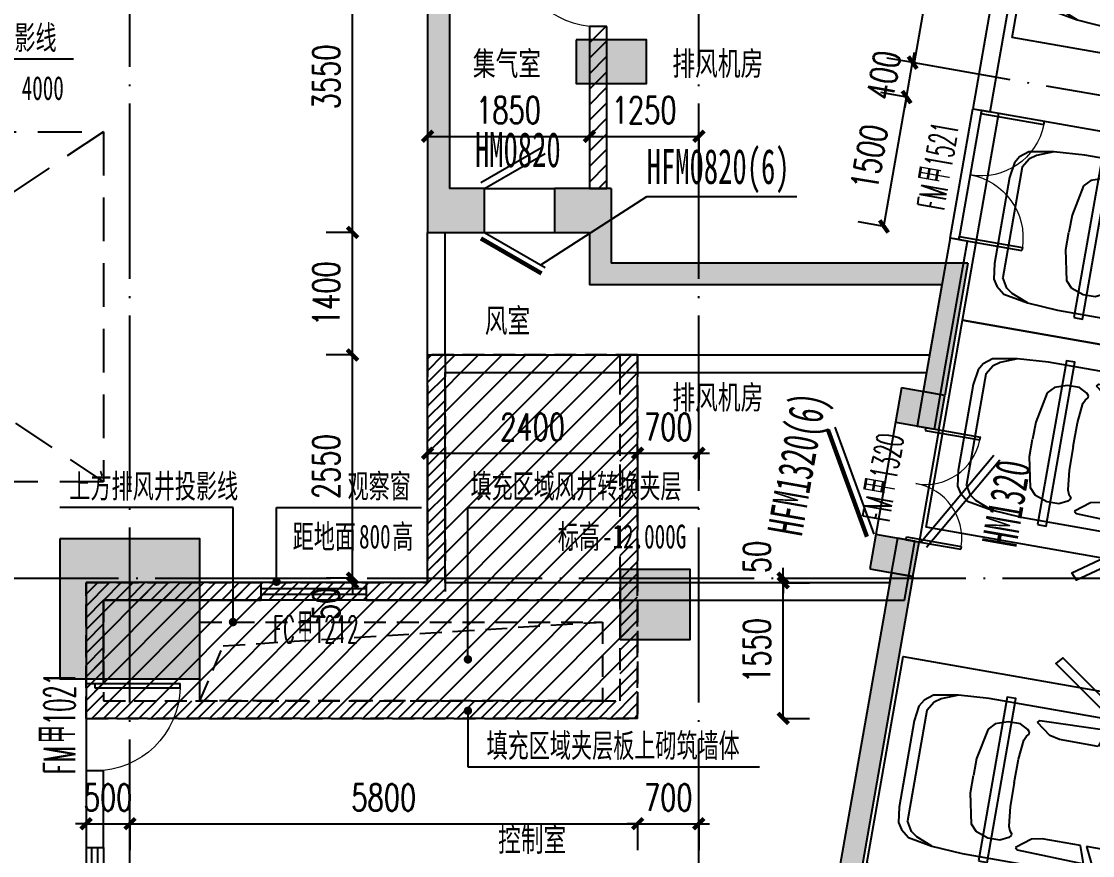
# Model space of a CAD drawing. Header units: millimetres. Extents: x 12325263 to 13848842, y -1463133 to 573208.
# Drawn here: x 12596558 to 12608795, y -1346053 to -1336528 of the extents above; entities that cross this region are included whole.
import ezdxf

# ---------------------------------------------------------------- set-up
doc = ezdxf.new("R2010")
doc.units = ezdxf.units.MM
doc.header["$LTSCALE"] = 1000
for name, pattern in [('ACAD_ISO02W100', [15, 12, -3]), ('DASH', [0.35, 0.25, -0.1]), ('DASHED2', [0.375, 0.25, -0.125]), ('DOTE', [2.42, 2, -0.2, 0.02, -0.2]), ('地下室负三层平面图$0$-3F平面$0$$AUDIT_BAD_LTYPE2', [0])]:
    doc.linetypes.add(name, pattern=pattern)
for name, color, linetype in [('0夹层', 21, 'Continuous'), ('A-ANNO-DIMS', 83, 'Continuous'), ('A-ANNO-TEXT', 7, 'Continuous'), ('A-AXIS', 16, 'DOTE'), ('A-COLS', 6, 'Continuous'), ('A-WALL', 5, 'Continuous'), ('A-WALL-PATT', 8, 'Continuous'), ('A_WALL(防火墙)', 151, 'Continuous'), ('AXIS', 3, 'Continuous'), ('DOOR_FIRE', 1, 'Continuous'), ('DOOR_FIRE_TEXT', 7, 'Continuous'), ('PUB_DIM', 83, 'Continuous'), ('PUB_HATCH', 8, 'Continuous'), ('PUB_TEXT', 7, 'Continuous'), ('人防墙', 6, 'Continuous'), ('人防门', 60, 'Continuous'), ('人防门编号', 73, 'Continuous'), ('商业酒店共享车位', 53, 'Continuous'), ('投影线', 6, 'ACAD_ISO02W100')]:
    doc.layers.add(name, color=color, linetype=linetype)
doc.styles.add('_TCH_DIM_T3', font='SIMPLEX.shx', dxfattribs={"width": 0.705882, "bigfont": 'GBCBIG.shx'})
doc.styles.add('_TCH_WINDOW', font='SIMPLEX', dxfattribs={"width": 0.7, "height": 3.5, "bigfont": 'GBCBIG'})
doc.styles.add('TITXV', font='', dxfattribs={"width": 0.7})
doc.styles.add('宋体', font='', dxfattribs={"width": 0.65})
doc.styles.add('标注宋体', font='', dxfattribs={"width": 0.6})
doc.styles.get('TITXV').set_extended_font_data('SimSun')
doc.styles.get('宋体').set_extended_font_data('SimSun')
doc.styles.get('标注宋体').set_extended_font_data('NSimSun')
doc.dimstyles.new('_TCH_ARCH&&120', dxfattribs={"dimtxt": 306, "dimasz": 120, "dimexe": 300, "dimexo": 360, "dimgap": 147, "dimtad": 1, "dimdec": 0, "dimzin": 0, "dimdsep": 46, "dimtxsty": '_TCH_DIM_T3', "dimblk": 'ARCHTICK', "dimcen": 0.09, "dimclrt": 7, "dimazin": 2, "dimtfac": 1, "dimtdec": 0, "dimtix": 1, "dimtmove": 2, "dimatfit": 3, "dimfxl": 1, "dimfxlon": 1, "dimtolj": 1, "dimtzin": 0, "dimarcsym": 0})

# ---------------------------------------------------------------- blocks, each defined once
blk = doc.blocks.new('asdgafgfadagagfdhdagdgfasdgagasdgdfgdsfh人防$DorLib2D$00000197')
at = {"color": 0}
for p, q in [((-0.5, 0.313), (0.366, 0.813)), ((-0.55, -0.399), (0.316, -0.899)), ((-0.5, -0.313), (0.366, -0.813))]:
    blk.add_line(p, q, dxfattribs=at)
at = {"color": 0, "const_width": 0.0625}
blk.add_lwpolyline([(-0.55, 0.399), (0.316, 0.899)], dxfattribs=at)
blk = doc.blocks.new('asdgafgfadagagfdhdagdgfasdgag$DorLib2D$00000203')
at = {"color": 0}
for p, q in [((-0.5333, 0.2661), (0.3327, 0.7661)), ((-0.5, 0.2083), (0.366, 0.7083)), ((-0.5333, -0.2661), (0.3327, -0.7661)), ((-0.5, -0.2083), (0.366, -0.7083))]:
    blk.add_line(p, q, dxfattribs=at)
blk = doc.blocks.new('asdgafgf20230228-rf3')
at = {"layer": 'PUB_HATCH'}
for points in [[(58470, 28750), (58220, 28500), (58220, 21400), (58470, 21900)], [(58220, 21400), (58870, 21400), (58870, 21900), (58470, 21900)], [(60320, 21900), (59670, 21900), (59670, 21400), (60070, 21400)], [(60320, 21900), (60070, 21400), (60070, 20800), (60320, 21050)], [(64096, 20800), (64394, 21050), (60320, 21050), (60070, 20800)], [(64394, 21050), (64096, 20800), (63883, 19582), (64129, 19539)], [(63636, 19625), (63567, 19231), (64060, 19145), (64129, 19539)], [(63766, 17471), (63835, 17864), (63342, 17951), (63273, 17557)], [(63519, 17514), (62435, 11338), (62724, 11541), (63766, 17471)]]:
    blk.add_hatch(color=256, dxfattribs=at).paths.add_polyline_path(points)
at = {"layer": '人防墙'}
for p, q in [((58470, 28750), (58470, 21900)), ((58220, 28500), (58220, 21400)), ((58870, 21900), (58470, 21900)), ((58870, 21400), (58870, 21900)), ((60320, 21900), (59670, 21900)), ((59670, 21900), (59670, 21400)), ((60320, 21900), (60320, 21050)), ((58220, 21400), (58870, 21400)), ((59670, 21400), (60070, 21400)), ((60070, 21400), (60070, 20800)), ((64394, 21050), (60320, 21050)), ((64394, 21050), (64129, 19539)), ((64096, 20800), (60070, 20800)), ((64096, 20800), (63883, 19582)), ((63636, 19625), (63567, 19231)), ((64129, 19539), (63636, 19625)), ((64129, 19539), (63883, 19582)), ((64060, 19145), (64129, 19539)), ((63567, 19231), (64060, 19145)), ((63342, 17951), (63273, 17557)), ((63835, 17864), (63342, 17951)), ((63766, 17471), (63835, 17864)), ((63519, 17514), (62435, 11338)), ((63273, 17557), (63766, 17471)), ((63766, 17471), (63519, 17514)), ((63766, 17471), (62724, 11541))]:
    blk.add_line(p, q, dxfattribs=at)
at = {"layer": '人防门'}
for p, q in [((58870, 21900), (59670, 21900)), ((58870, 21400), (59670, 21400)), ((63567, 19231, 0), (63342, 17951, 0)), ((64060, 19145, 0), (63835, 17864, 0))]:
    blk.add_line(p, q, dxfattribs=at)
at = {"layer": '人防门', "const_width": 50}
blk.add_lwpolyline([(62795, 19146), (63240, 17925)], dxfattribs=at)
at = {"layer": '人防门编号'}
for p, q in [((59515, 21028), (60726, 21810)), ((60726, 21810), (62440, 21810))]:
    blk.add_line(p, q, dxfattribs=at)
at = {"layer": '人防门', "zscale": 500}
for name, p, xscale, yscale, rotation in [('asdgafgfadagagfdhdagdgfasdgagasdgdfgdsfh人防$DorLib2D$00000197', (59270, 21650), 800, -800, 359.9999999529417), ('asdgafgfadagagfdhdagdgfasdgag$DorLib2D$00000203', (63701, 18548), -1300, 1300, 260.041179671915)]:
    blk.add_blockref(name, p, dxfattribs=dict(at, xscale=xscale, yscale=yscale, rotation=rotation))
at = {"layer": '人防门编号', "style": '标注宋体', "width": 0.6}
for s, rotation, p in [('HM0820', 359.9995, (58762, 22145, 0)), ('HFM0820(6)', 359.9995, (60724, 21953)), ('HFM1320(6)', 80.0412, (62495, 17918)), ('HM1320', 80.0412, (64945, 17790))]:
    blk.add_text(s, height=400, rotation=rotation, dxfattribs=at).set_placement(p)
blk = doc.blocks.new('_FZH')
blk.add_lwpolyline([(-0.5, -0.5), (0.5, -0.5), (0.5, 0.5), (-0.5, 0.5)], close=True)
at = {"layer": 'PUB_HATCH'}
blk.add_solid([(-0.5, -0.5), (0.5, -0.5), (-0.5, 0.5), (0.5, 0.5)], dxfattribs=at)
blk = doc.blocks.new('asdgadfg')
at = {"layer": 'A-COLS', "rotation": 270}
for p, xscale, yscale, zscale in [((-1000, 48900), 500, 800, 800), ((-6500, 42650), 1600, 1600, 1600), ((-500, 42700), 800, 800, 800)]:
    blk.add_blockref('_FZH', p, dxfattribs=dict(at, xscale=xscale, yscale=yscale, zscale=zscale))
blk = doc.blocks.new('asdfadfgsdg')
at = {"layer": 'A-AXIS'}
for p in [(10083, 93566), (23278.7, 50332.6)]:
    blk.add_line(p, (3113.6, 53873.3), dxfattribs=at)
blk = doc.blocks.new('asdfsfsdf')
at = {"color": 253, "linetype": '地下室负三层平面图$0$-3F平面$0$$AUDIT_BAD_LTYPE2', "transparency": 33554559, "extrusion": (0.000447791, 3.52996e-16, 1)}
for p, q in [((-169, -110, 0), (-500, -141, 0)), ((169, -110, 0), (-169, -110, 0)), ((169, -110, 0), (500, -141, 0)), ((-725, -212, 0), (-825, -329, 0)), ((-500, -141, 0), (-725, -212, 0)), ((500, -141, 0), (725, -212, 0)), ((725, -212, 0), (825, -329, 0)), ((-825, -329, 0), (-875, -447, 0)), ((-350, -259, 0), (-575, -1318, 0)), ((350, -259, 0), (575, -1318, 0)), ((825, -329, 0), (875, -447, 0)), ((0, -1341), (-275, -1365, 0)), ((0, -1341), (275, -1365, 0)), ((-675, -1459, 0), (-750, -1553, 0)), ((-575, -1412, 0), (-675, -1459, 0)), ((-275, -1365, 0), (-575, -1412, 0)), ((275, -1365, 0), (575, -1412, 0)), ((575, -1412, 0), (675, -1459, 0)), ((675, -1459, 0), (750, -1553, 0)), ((-750, -1553, 0), (-525, -1953, 0)), ((750, -1553, 0), (525, -1953, 0)), ((-775, -2518, 0), (-775, -1671, 0)), ((-775, -1671, 0), (-575, -2024, 0)), ((775, -1671, 0), (575, -2024, 0)), ((775, -2518, 0), (775, -1671, 0)), ((-525, -1953, 0), (-425, -1906, 0)), ((-425, -1906, 0), (-275, -1882, 0)), ((-275, -1882, 0), (0, -1859)), ((275, -1882, 0), (0, -1859)), ((425, -1906, 0), (275, -1882, 0)), ((525, -1953, 0), (425, -1906, 0)), ((-575, -2024, 0), (-575, -2612, 0)), ((575, -2024, 0), (575, -2612, 0)), ((-575, -2612, 0), (-775, -2518, 0)), ((575, -2612, 0), (775, -2518, 0)), ((-775, -2612, 0), (-575, -2682, 0)), ((-750, -3388, 0), (-775, -2612, 0)), ((-575, -2682, 0), (-575, -3129, 0)), ((775, -2612, 0), (575, -2682, 0)), ((575, -2682, 0), (575, -3129, 0)), ((750, -3388, 0), (775, -2612, 0)), ((-575, -3129, 0), (-600, -3247, 0)), ((575, -3129, 0), (600, -3247, 0)), ((-600, -3247, 0), (-725, -3412, 0)), ((600, -3247, 0), (725, -3412, 0)), ((-725, -3412, 0), (-750, -3388, 0)), ((725, -3412, 0), (750, -3388, 0)), ((-625, -3506, 0), (-675, -3600, 0)), ((-600, -3482, 0), (-625, -3506, 0)), ((-575, -3482, 0), (-600, -3482, 0)), ((-550, -3506, 0), (-575, -3482, 0)), ((-500, -3529, 0), (-550, -3506, 0)), ((-275, -3553, 0), (-500, -3529, 0)), ((275, -3553, 0), (500, -3529, 0)), ((500, -3529, 0), (550, -3506, 0)), ((550, -3506, 0), (575, -3482, 0)), ((575, -3482, 0), (600, -3482, 0)), ((600, -3482, 0), (625, -3506, 0)), ((625, -3506, 0), (675, -3600, 0)), ((-675, -3600, 0), (-675, -3741, 0)), ((0, -3553), (-275, -3553, 0)), ((0, -3553), (275, -3553, 0)), ((675, -3600, 0), (675, -3741, 0)), ((-675, -3741, 0), (-625, -3882, 0)), ((675, -3741, 0), (625, -3882, 0)), ((-625, -3882, 0), (-550, -3953, 0)), ((625, -3882, 0), (550, -3953, 0)), ((-550, -3953, 0), (-200, -4024, 0)), ((-200, -4024, 0), (0, -4024)), ((200, -4024, 0), (0, -4024)), ((550, -3953, 0), (200, -4024, 0)), ((-875, -4353, 0), (-800, -4541, 0)), ((875, -4353, 0), (800, -4541, 0)), ((-800, -4541, 0), (-750, -4612, 0)), ((-750, -4612, 0), (-641, -4680, 0)), ((750, -4612, 0), (641, -4680, 0)), ((800, -4541, 0), (750, -4612, 0)), ((641, -4680, 0), (-641, -4680, 0))]:
    blk.add_line(p, q, dxfattribs=at)
for points in [[(-475, -24), (-150, 0), (150, 0), (475, -24), (725, -94), (800, -141), (875, -259), (900, -824), (900, -4000), (875, -4353), (825, -4635), (750, -4729), (675, -4776), (500, -4800), (-500, -4800), (-675, -4776), (-750, -4729), (-825, -4635), (-875, -4353), (-900, -4000), (-900, -824), (-875, -259), (-800, -141), (-725, -94)], [(-982, -1513), (-1500, -2253), (-1425, -2321), (-900, -1571)]]:
    blk.add_lwpolyline(points, close=True, dxfattribs=at)
at = {"color": 253, "linetype": '地下室负三层平面图$0$-3F平面$0$$AUDIT_BAD_LTYPE2', "transparency": 33554559, "extrusion": (0.000447791, 3.52996e-16, 1), "elevation": 0}
for points in [[(982, -1513), (1500, -2253), (1425, -2321), (900, -1571)], [(-900, -2571), (-982, -2513), (-1500, -3253), (-1425, -3321)], [(982, -2513), (1500, -3253), (1425, -3321), (900, -2571)]]:
    blk.add_lwpolyline(points, close=True, dxfattribs=at)
blk = doc.blocks.new('A$C06465456')
for points in [[(0, 5300), (2400, 5300), (2400, 0), (0, 0)], [(250, 4050), (250, 3950), (2150, 3950), (2150, 4050)]]:
    blk.add_lwpolyline(points, close=True)
at = {"xscale": -1, "rotation": 180}
blk.add_blockref('asdfsfsdf', (1200, 250), dxfattribs=at)
blk = doc.blocks.new('qlzw')
at = {"layer": 'A-AXIS'}
for p, q in [((12464366.8, 979489.8), (12464366.8, 1082089.8)), ((12470866.8, 979489.8), (12470866.8, 1082089.8)), ((12411416.8, 1038989.8), (12486866.8, 1038989.8))]:
    blk.add_line(p, q, dxfattribs=at)
blk = doc.blocks.new('_ArchTick')
at = {"color": 0, "linetype": 'ByBlock', "const_width": 0.4}
blk.add_lwpolyline([(-0.5, -0.5), (0.5, 0.5)], dxfattribs=at)
blk = doc.blocks.new('*D3251')
at = {"layer": 'A-ANNO-DIMS', "color": 0, "lineweight": -2, "transparency": 16777216}
for p, q in [((12605259, -1342937), (12605560, -1342937)), ((12605260, -1344487), (12605260, -1342937)), ((12605259, -1344487), (12605560, -1344487))]:
    blk.add_line(p, q, dxfattribs=at)
at = {"layer": 'Defpoints', "color": 0, "transparency": 16777216}
for p in [(12603597, -1342937), (12605260, -1342937), (12603597, -1344487)]:
    blk.add_point(p, dxfattribs=at)
at = {"layer": 'A-ANNO-DIMS', "color": 0, "lineweight": -2, "transparency": 16777216, "xscale": 120, "yscale": 120, "zscale": 120}
for p, rotation in [((12605260, -1342937), 90), ((12605260, -1344487), 270)]:
    blk.add_blockref('_ArchTick', p, dxfattribs=dict(at, rotation=rotation))
at = {"layer": 'A-ANNO-DIMS', "color": 7, "transparency": 16777216, "insert": (12604960, -1343712), "char_height": 306, "attachment_point": 5, "rotation": 90, "style": '_TCH_DIM_T3'}
blk.add_mtext('\\A1;1550', dxfattribs=at)
blk = doc.blocks.new('*D3252')
at = {"layer": 'A-ANNO-DIMS', "color": 0, "lineweight": -2, "transparency": 16777216}
for p, q in [((12605260, -1342887), (12605260, -1342767)), ((12605259, -1342887), (12605560, -1342887)), ((12605260, -1342937), (12605260, -1342887)), ((12605259, -1342937), (12605560, -1342937)), ((12605260, -1342937), (12605260, -1343057))]:
    blk.add_line(p, q, dxfattribs=at)
at = {"layer": 'Defpoints', "color": 0, "transparency": 16777216}
for p in [(12603597, -1342887), (12605260, -1342887), (12603597, -1342937)]:
    blk.add_point(p, dxfattribs=at)
at = {"layer": 'A-ANNO-DIMS', "color": 0, "lineweight": -2, "transparency": 16777216, "xscale": 120, "yscale": 120, "zscale": 120}
for p, rotation in [((12605260, -1342887), 270), ((12605260, -1342937), 90)]:
    blk.add_blockref('_ArchTick', p, dxfattribs=dict(at, rotation=rotation))
at = {"layer": 'A-ANNO-DIMS', "color": 7, "transparency": 16777216, "insert": (12604960, -1342644), "char_height": 306, "attachment_point": 5, "rotation": 90, "style": '_TCH_DIM_T3'}
blk.add_mtext('\\A1;50', dxfattribs=at)
blk = doc.blocks.new('*D3253')
at = {"layer": 'A-ANNO-DIMS', "color": 0, "lineweight": -2, "transparency": 16777216}
for p, q in [((12603597, -1345690), (12603477, -1345690)), ((12603597, -1345689), (12603597, -1345990)), ((12603597, -1345690), (12604297, -1345690)), ((12604297, -1345689), (12604297, -1345990)), ((12604297, -1345690), (12604417, -1345690))]:
    blk.add_line(p, q, dxfattribs=at)
at = {"layer": 'Defpoints', "color": 0, "transparency": 16777216}
for p in [(12603597, -1344487), (12604297, -1344487), (12604297, -1345690)]:
    blk.add_point(p, dxfattribs=at)
at = {"layer": 'A-ANNO-DIMS', "color": 0, "lineweight": -2, "transparency": 16777216, "xscale": 120, "yscale": 120, "zscale": 120}
blk.add_blockref('_ArchTick', (12603597, -1345690), dxfattribs=at)
at = {"layer": 'A-ANNO-DIMS', "color": 0, "lineweight": -2, "transparency": 16777216, "xscale": 120, "yscale": 120, "zscale": 120, "rotation": 180}
blk.add_blockref('_ArchTick', (12604297, -1345690), dxfattribs=at)
at = {"layer": 'A-ANNO-DIMS', "color": 7, "transparency": 16777216, "insert": (12603947, -1345390), "char_height": 306, "attachment_point": 5, "style": '_TCH_DIM_T3'}
blk.add_mtext('\\A1;700', dxfattribs=at)
blk = doc.blocks.new('*D3254')
at = {"layer": 'A-ANNO-DIMS', "color": 0, "lineweight": -2, "transparency": 16777216}
for p, q in [((12597797, -1345689), (12597797, -1345990)), ((12597797, -1345690), (12603597, -1345690)), ((12603597, -1345689), (12603597, -1345990))]:
    blk.add_line(p, q, dxfattribs=at)
at = {"layer": 'Defpoints', "color": 0, "transparency": 16777216}
for p in [(12597797, -1344487), (12603597, -1344487), (12603597, -1345690)]:
    blk.add_point(p, dxfattribs=at)
at = {"layer": 'A-ANNO-DIMS', "color": 0, "lineweight": -2, "transparency": 16777216, "xscale": 120, "yscale": 120, "zscale": 120, "rotation": 180}
blk.add_blockref('_ArchTick', (12597797, -1345690), dxfattribs=at)
at = {"layer": 'A-ANNO-DIMS', "color": 0, "lineweight": -2, "transparency": 16777216, "xscale": 120, "yscale": 120, "zscale": 120}
blk.add_blockref('_ArchTick', (12603597, -1345690), dxfattribs=at)
at = {"layer": 'A-ANNO-DIMS', "color": 7, "transparency": 16777216, "insert": (12600697, -1345390), "char_height": 306, "attachment_point": 5, "style": '_TCH_DIM_T3'}
blk.add_mtext('\\A1;5800', dxfattribs=at)
blk = doc.blocks.new('*D3255')
at = {"layer": 'A-ANNO-DIMS', "color": 0, "lineweight": -2, "transparency": 16777216}
for p, q in [((12597297, -1345690), (12597177, -1345690)), ((12597297, -1345689), (12597297, -1345990)), ((12597297, -1345690), (12597797, -1345690)), ((12597797, -1345689), (12597797, -1345990)), ((12597797, -1345690), (12597917, -1345690))]:
    blk.add_line(p, q, dxfattribs=at)
at = {"layer": 'Defpoints', "color": 0, "transparency": 16777216}
for p in [(12597297, -1344487), (12597797, -1344487), (12597797, -1345690)]:
    blk.add_point(p, dxfattribs=at)
at = {"layer": 'A-ANNO-DIMS', "color": 0, "lineweight": -2, "transparency": 16777216, "xscale": 120, "yscale": 120, "zscale": 120}
blk.add_blockref('_ArchTick', (12597297, -1345690), dxfattribs=at)
at = {"layer": 'A-ANNO-DIMS', "color": 0, "lineweight": -2, "transparency": 16777216, "xscale": 120, "yscale": 120, "zscale": 120, "rotation": 180}
blk.add_blockref('_ArchTick', (12597797, -1345690), dxfattribs=at)
at = {"layer": 'A-ANNO-DIMS', "color": 7, "transparency": 16777216, "insert": (12597547, -1345390), "char_height": 306, "attachment_point": 5, "style": '_TCH_DIM_T3'}
blk.add_mtext('\\A1;500', dxfattribs=at)
blk = doc.blocks.new('*D3256')
at = {"layer": 'Defpoints', "color": 0, "transparency": 16777216}
for p in [(12601197, -1337237), (12603047, -1337237), (12603047, -1337840)]:
    blk.add_point(p, dxfattribs=at)
at = {"layer": 'PUB_DIM', "color": 0, "lineweight": -2, "transparency": 16777216}
for p, q in [((12601197, -1337839), (12601197, -1338140)), ((12601197, -1337840), (12603047, -1337840)), ((12603047, -1337839), (12603047, -1338140))]:
    blk.add_line(p, q, dxfattribs=at)
at = {"layer": 'PUB_DIM', "color": 0, "lineweight": -2, "transparency": 16777216, "xscale": 120, "yscale": 120, "zscale": 120, "rotation": 180}
blk.add_blockref('_ArchTick', (12601197, -1337840), dxfattribs=at)
at = {"layer": 'PUB_DIM', "color": 0, "lineweight": -2, "transparency": 16777216, "xscale": 120, "yscale": 120, "zscale": 120}
blk.add_blockref('_ArchTick', (12603047, -1337840), dxfattribs=at)
at = {"layer": 'PUB_DIM', "color": 7, "transparency": 16777216, "insert": (12602122, -1337540), "char_height": 306, "attachment_point": 5, "style": '_TCH_DIM_T3'}
blk.add_mtext('\\A1;1850', dxfattribs=at)
blk = doc.blocks.new('*D3257')
at = {"layer": 'Defpoints', "color": 0, "transparency": 16777216}
for p in [(12603047, -1337237), (12604297, -1337237), (12604297, -1337840)]:
    blk.add_point(p, dxfattribs=at)
at = {"layer": 'PUB_DIM', "color": 0, "lineweight": -2, "transparency": 16777216}
for p, q in [((12603047, -1337839), (12603047, -1338140)), ((12603047, -1337840), (12604297, -1337840)), ((12604297, -1337839), (12604297, -1338140))]:
    blk.add_line(p, q, dxfattribs=at)
at = {"layer": 'PUB_DIM', "color": 0, "lineweight": -2, "transparency": 16777216, "xscale": 120, "yscale": 120, "zscale": 120, "rotation": 180}
blk.add_blockref('_ArchTick', (12603047, -1337840), dxfattribs=at)
at = {"layer": 'PUB_DIM', "color": 0, "lineweight": -2, "transparency": 16777216, "xscale": 120, "yscale": 120, "zscale": 120}
blk.add_blockref('_ArchTick', (12604297, -1337840), dxfattribs=at)
at = {"layer": 'PUB_DIM', "color": 7, "transparency": 16777216, "insert": (12603672, -1337540), "char_height": 306, "attachment_point": 5, "style": '_TCH_DIM_T3'}
blk.add_mtext('\\A1;1250', dxfattribs=at)
blk = doc.blocks.new('*D3258')
at = {"layer": 'A-ANNO-DIMS', "color": 0, "lineweight": -2, "transparency": 16777216}
for p, q in [((12606671, -1337392), (12606375, -1337340)), ((12606411, -1338869), (12606670, -1337392)), ((12606412, -1338869), (12606115, -1338817))]:
    blk.add_line(p, q, dxfattribs=at)
at = {"layer": 'Defpoints', "color": 0, "transparency": 16777216}
for p in [(12606670, -1337392), (12607427, -1337524), (12607167, -1339002)]:
    blk.add_point(p, dxfattribs=at)
at = {"layer": 'A-ANNO-DIMS', "color": 0, "lineweight": -2, "transparency": 16777216, "xscale": 120, "yscale": 120, "zscale": 120}
for p, rotation in [((12606670, -1337392), 80.04131921236075), ((12606411, -1338869), 260.0413192123607)]:
    blk.add_blockref('_ArchTick', p, dxfattribs=dict(at, rotation=rotation))
at = {"layer": 'A-ANNO-DIMS', "color": 7, "transparency": 16777216, "insert": (12606245, -1338078), "char_height": 306, "attachment_point": 5, "rotation": 80.0413, "style": '_TCH_DIM_T3'}
blk.add_mtext('\\A1;1500', dxfattribs=at)
blk = doc.blocks.new('*D3259')
at = {"layer": 'A-ANNO-DIMS', "color": 0, "lineweight": -2, "transparency": 16777216}
for p, q in [((12606739, -1336998), (12606760, -1336879)), ((12606740, -1336998), (12606444, -1336946)), ((12606670, -1337392), (12606739, -1336998)), ((12606671, -1337392), (12606375, -1337340)), ((12606670, -1337392), (12606649, -1337510))]:
    blk.add_line(p, q, dxfattribs=at)
at = {"layer": 'Defpoints', "color": 0, "transparency": 16777216}
for p in [(12606739, -1336998), (12607496, -1337130), (12607427, -1337524)]:
    blk.add_point(p, dxfattribs=at)
at = {"layer": 'A-ANNO-DIMS', "color": 0, "lineweight": -2, "transparency": 16777216, "xscale": 120, "yscale": 120, "zscale": 120}
for p, rotation in [((12606739, -1336998), 260.0413192123419), ((12606670, -1337392), 80.0413192123419)]:
    blk.add_blockref('_ArchTick', p, dxfattribs=dict(at, rotation=rotation))
at = {"layer": 'A-ANNO-DIMS', "color": 7, "transparency": 16777216, "insert": (12606409, -1337143), "char_height": 306, "attachment_point": 5, "rotation": 80.0413, "style": '_TCH_DIM_T3'}
blk.add_mtext('\\A1;400', dxfattribs=at)
blk = doc.blocks.new('*D3631')
at = {"layer": 'Defpoints', "color": 0, "transparency": 16777216}
for p in [(12601197, -1340857), (12603597, -1340857), (12603597, -1341460)]:
    blk.add_point(p, dxfattribs=at)
at = {"layer": 'PUB_DIM', "color": 0, "lineweight": -2, "transparency": 16777216}
for p, q in [((12601197, -1341459), (12601197, -1341760)), ((12601197, -1341460), (12603597, -1341460)), ((12603597, -1341459), (12603597, -1341760))]:
    blk.add_line(p, q, dxfattribs=at)
at = {"layer": 'PUB_DIM', "color": 0, "lineweight": -2, "transparency": 16777216, "xscale": 120, "yscale": 120, "zscale": 120, "rotation": 180}
blk.add_blockref('_ArchTick', (12601197, -1341460), dxfattribs=at)
at = {"layer": 'PUB_DIM', "color": 0, "lineweight": -2, "transparency": 16777216, "xscale": 120, "yscale": 120, "zscale": 120}
blk.add_blockref('_ArchTick', (12603597, -1341460), dxfattribs=at)
at = {"layer": 'PUB_DIM', "color": 7, "transparency": 16777216, "insert": (12602397, -1341160), "char_height": 306, "attachment_point": 5, "style": '_TCH_DIM_T3'}
blk.add_mtext('\\A1;2400', dxfattribs=at)
blk = doc.blocks.new('*D3632')
at = {"layer": 'Defpoints', "color": 0, "transparency": 16777216}
for p in [(12603597, -1340857), (12604297, -1340857), (12604297, -1341460)]:
    blk.add_point(p, dxfattribs=at)
at = {"layer": 'PUB_DIM', "color": 0, "lineweight": -2, "transparency": 16777216}
for p, q in [((12603597, -1341460), (12603477, -1341460)), ((12603597, -1341459), (12603597, -1341760)), ((12603597, -1341460), (12604297, -1341460)), ((12604297, -1341459), (12604297, -1341760)), ((12604297, -1341460), (12604417, -1341460))]:
    blk.add_line(p, q, dxfattribs=at)
at = {"layer": 'PUB_DIM', "color": 0, "lineweight": -2, "transparency": 16777216, "xscale": 120, "yscale": 120, "zscale": 120}
blk.add_blockref('_ArchTick', (12603597, -1341460), dxfattribs=at)
at = {"layer": 'PUB_DIM', "color": 0, "lineweight": -2, "transparency": 16777216, "xscale": 120, "yscale": 120, "zscale": 120, "rotation": 180}
blk.add_blockref('_ArchTick', (12604297, -1341460), dxfattribs=at)
at = {"layer": 'PUB_DIM', "color": 7, "transparency": 16777216, "insert": (12603947, -1341160), "char_height": 306, "attachment_point": 5, "style": '_TCH_DIM_T3'}
blk.add_mtext('\\A1;700', dxfattribs=at)
blk = doc.blocks.new('*D3634')
at = {"layer": 'Defpoints', "color": 0, "transparency": 16777216}
for p in [(12600340, -1335387), (12601447, -1335387), (12601447, -1338937)]:
    blk.add_point(p, dxfattribs=at)
at = {"layer": 'PUB_DIM', "color": 0, "lineweight": -2, "transparency": 16777216}
for p, q in [((12600341, -1335387), (12600040, -1335387)), ((12600340, -1338937), (12600340, -1335387)), ((12600341, -1338937), (12600040, -1338937))]:
    blk.add_line(p, q, dxfattribs=at)
at = {"layer": 'PUB_DIM', "color": 0, "lineweight": -2, "transparency": 16777216, "xscale": 120, "yscale": 120, "zscale": 120}
for p, rotation in [((12600340, -1335387), 90), ((12600340, -1338937), 270)]:
    blk.add_blockref('_ArchTick', p, dxfattribs=dict(at, rotation=rotation))
at = {"layer": 'PUB_DIM', "color": 7, "transparency": 16777216, "insert": (12600040, -1337162), "char_height": 306, "attachment_point": 5, "rotation": 90, "style": '_TCH_DIM_T3'}
blk.add_mtext('\\A1;3550', dxfattribs=at)
blk = doc.blocks.new('*D3635')
at = {"layer": 'Defpoints', "color": 0, "transparency": 16777216}
for p in [(12600340, -1338937), (12601447, -1338937), (12601447, -1340337)]:
    blk.add_point(p, dxfattribs=at)
at = {"layer": 'PUB_DIM', "color": 0, "lineweight": -2, "transparency": 16777216}
for p, q in [((12600341, -1338937), (12600040, -1338937)), ((12600340, -1340337), (12600340, -1338937)), ((12600341, -1340337), (12600040, -1340337))]:
    blk.add_line(p, q, dxfattribs=at)
at = {"layer": 'PUB_DIM', "color": 0, "lineweight": -2, "transparency": 16777216, "xscale": 120, "yscale": 120, "zscale": 120}
for p, rotation in [((12600340, -1338937), 90), ((12600340, -1340337), 270)]:
    blk.add_blockref('_ArchTick', p, dxfattribs=dict(at, rotation=rotation))
at = {"layer": 'PUB_DIM', "color": 7, "transparency": 16777216, "insert": (12600040, -1339637), "char_height": 306, "attachment_point": 5, "rotation": 90, "style": '_TCH_DIM_T3'}
blk.add_mtext('\\A1;1400', dxfattribs=at)
blk = doc.blocks.new('*D3636')
at = {"layer": 'Defpoints', "color": 0, "transparency": 16777216}
for p in [(12600340, -1340337), (12601447, -1340337), (12601447, -1342887)]:
    blk.add_point(p, dxfattribs=at)
at = {"layer": 'PUB_DIM', "color": 0, "lineweight": -2, "transparency": 16777216}
for p, q in [((12600341, -1340337), (12600040, -1340337)), ((12600340, -1342887), (12600340, -1340337)), ((12600341, -1342887), (12600040, -1342887))]:
    blk.add_line(p, q, dxfattribs=at)
at = {"layer": 'PUB_DIM', "color": 0, "lineweight": -2, "transparency": 16777216, "xscale": 120, "yscale": 120, "zscale": 120}
for p, rotation in [((12600340, -1340337), 90), ((12600340, -1342887), 270)]:
    blk.add_blockref('_ArchTick', p, dxfattribs=dict(at, rotation=rotation))
at = {"layer": 'PUB_DIM', "color": 7, "transparency": 16777216, "insert": (12600040, -1341612), "char_height": 306, "attachment_point": 5, "rotation": 90, "style": '_TCH_DIM_T3'}
blk.add_mtext('\\A1;2550', dxfattribs=at)
blk = doc.blocks.new('*D3637')
at = {"layer": 'Defpoints', "color": 0, "transparency": 16777216}
for p in [(12600340, -1342887), (12601447, -1342887), (12601447, -1342937)]:
    blk.add_point(p, dxfattribs=at)
at = {"layer": 'PUB_DIM', "color": 0, "lineweight": -2, "transparency": 16777216}
for p, q in [((12600340, -1342887), (12600340, -1342767)), ((12600341, -1342887), (12600040, -1342887)), ((12600340, -1342937), (12600340, -1342887)), ((12600341, -1342937), (12600040, -1342937)), ((12600340, -1342937), (12600340, -1343057))]:
    blk.add_line(p, q, dxfattribs=at)
at = {"layer": 'PUB_DIM', "color": 0, "lineweight": -2, "transparency": 16777216, "xscale": 120, "yscale": 120, "zscale": 120}
for p, rotation in [((12600340, -1342887), 270), ((12600340, -1342937), 90)]:
    blk.add_blockref('_ArchTick', p, dxfattribs=dict(at, rotation=rotation))
at = {"layer": 'PUB_DIM', "color": 7, "transparency": 16777216, "insert": (12600040, -1343179), "char_height": 306, "attachment_point": 5, "rotation": 90, "style": '_TCH_DIM_T3'}
blk.add_mtext('\\A1;50', dxfattribs=at)
blk = doc.blocks.new('$WINLIB2D$00000001')
at = {"color": 0}
for points in [[(-0.5, 0.5), (-0.5, -0.5)], [(-0.5, 0.5), (0.5, 0.5)], [(0.5, -0.5), (0.5, 0.5)], [(0.5, 0.167), (-0.5, 0.167)], [(0.5, -0.167), (-0.5, -0.167)], [(-0.5, -0.5), (0.5, -0.5)]]:
    blk.add_lwpolyline(points, dxfattribs=at)
blk = doc.blocks.new('$DorLib2D$00000002')
for p, q in [((-0.5, 0), (-0.5, 0.4875)), ((-0.475, 0.4875), (-0.5, 0.4875)), ((-0.475, 0), (-0.475, 0.4875)), ((0.475, 0), (0.475, 0.4875)), ((0.475, 0.4875), (0.5, 0.4875)), ((0.5, 0), (0.5, 0.4875)), ((-0.5, 0), (-0.475, 0)), ((0.5, 0), (0.475, 0))]:
    blk.add_line(p, q)
at = {"lineweight": 13}
for centre, start, end in [((-0.4875, 0), 0, 88.53072), ((0.4875, 0), 91.46928, 180)]:
    blk.add_arc(centre, 0.4875, start, end, dxfattribs=at)
blk = doc.blocks.new('$DorLib2D$00000001')
for p, q in [((0.45, 0.975), (0.5, 0.975)), ((0.45, 0), (0.45, 0.975)), ((0.5, 0), (0.5, 0.975)), ((0.5, 0), (0.45, 0))]:
    blk.add_line(p, q)
at = {"lineweight": 13}
blk.add_arc((0.475, 0), 0.975, 91.4693, 180, dxfattribs=at)

msp = doc.modelspace()

# ---------------------------------------------------------------- hatches: boundary and pattern name
at = {"layer": '0夹层', "linetype": 'DASH'}
h = msp.add_hatch(dxfattribs=at)
h.set_pattern_fill('ANSI31', color=256, scale=60)
h.set_pattern_definition([(45, (0, 0), (-67.3519209, 67.3519209), [])])
h.paths.add_polyline_path([(12601396.8, -1340336.8), (12601396.8, -1343136.8), (12597496.8, -1343136.8), (12597496.8, -1344286.8), (12603396.8, -1344286.8), (12603396.8, -1340536.8), (12603396.8, -1340336.8), (12603596.8, -1340336.8), (12603596.8, -1344486.8), (12597296.8, -1344486.8), (12597296.8, -1342936.8), (12601196.8, -1342936.8), (12601196.8, -1340336.8)])
h = msp.add_hatch(dxfattribs=at)
h.set_pattern_fill('ANSI31', color=256, scale=120)
h.set_pattern_definition([(45, (0, 0), (-134.7038418, 134.7038418), [])])
h.paths.add_polyline_path([(12597296.8, -1342936.8), (12597296.8, -1344486.8), (12603596.8, -1344486.8), (12603596.8, -1342936.8), (12603596.8, -1340336.8), (12601196.8, -1340336.8), (12601196.8, -1342936.8)])
at = {"layer": 'A-WALL-PATT'}
h = msp.add_hatch(dxfattribs=at)
h.set_pattern_fill('ANSI37', color=252, scale=400)
h.set_pattern_definition([(45, (0, 0), (-449.012806, 449.012806), []), (135, (0, 0), (-449.012806, -449.012806), [])])
h.paths.add_polyline_path([(12504241.6, -1283958), (12637591.6, -1283958), (12637591.6, -1405608), (12504241.6, -1405608)])
h.paths.add_polyline_path([(12536667.4, -1284257.5), (12508912.2, -1303721.7), (12510476.6, -1305952.6), (12510476.6, -1360683.5), (12523697, -1360697.5), (12523657.2, -1398386.8), (12613949.5, -1398386.7), (12628138.6, -1317575.9), (12611264, -1314613), (12574996.8, -1314613), (12574997.8, -1307236.8), (12568296.8, -1307236.8), (12568296.8, -1310085.9), (12554779.2, -1310084.1)], flags=16)
h = msp.add_hatch(dxfattribs=at)
h.set_pattern_fill('普通砖', color=256, scale=50, style=0)
h.set_pattern_definition([(45, (0, 89.76), (-88.388383, 88.388383), [])])
h.paths.add_polyline_path([(12603246.8, -1338436.8), (12603246.8, -1336586.8), (12603046.8, -1336586.8), (12603046.8, -1338436.8)])

# ---------------------------------------------------------------- linework, layer by layer
at = {"layer": '0夹层', "linetype": 'DASH'}
for points in [[(12601396.8, -1340336.8), (12601396.8, -1343136.8), (12597496.8, -1343136.8), (12597496.8, -1344286.8), (12603396.8, -1344286.8), (12603396.8, -1340536.8), (12603396.8, -1340336.8), (12603596.8, -1340336.8), (12603596.8, -1344486.8), (12597296.8, -1344486.8), (12597296.8, -1342936.8), (12601196.8, -1342936.8), (12601196.8, -1340336.8)], [(12597296.8, -1342936.8), (12597296.8, -1344486.8), (12603596.8, -1344486.8), (12603596.8, -1342936.8), (12603596.8, -1340336.8), (12601196.8, -1340336.8), (12601196.8, -1342936.8)], [(12597496.8, -1343136.8), (12597496.8, -1344286.8), (12603396.8, -1344286.8), (12603396.8, -1343136.8)]]:
    msp.add_lwpolyline(points, close=True, dxfattribs=at)
at = {"layer": 'A-WALL'}
for p, q in [((12607623.6, -1337559), (12608001.9, -1335404.1)), ((12607784.4, -1335486.8), (12607426.6, -1337524.4)), ((12607426.6, -1337524.4), (12607623.6, -1337559)), ((12601196.8, -1340436.8), (12601196.8, -1338936.8)), ((12601196.8, -1338936.8), (12601396.8, -1338936.8)), ((12601396.8, -1340336.8), (12601396.8, -1338936.8)), ((12607167.2, -1339001.8), (12606932.8, -1340336.8)), ((12607115.2, -1340454.1), (12607364.2, -1339036.4)), ((12607364.2, -1339036.4), (12607167.2, -1339001.8)), ((12601196.8, -1342936.8), (12601196.8, -1340436.8)), ((12601396.8, -1340336.8), (12606932.8, -1340336.8)), ((12601396.8, -1342936.8), (12601396.8, -1340536.8)), ((12601396.8, -1340536.8), (12606897.7, -1340536.8)), ((12606897.7, -1340536.8), (12606790.2, -1341148.8)), ((12606987.2, -1341183.4), (12607115.2, -1340454.1)), ((12606790.2, -1341148.8), (12606987.2, -1341183.4)), ((12606565.4, -1342429.2), (12606476.3, -1342936.8)), ((12606762.4, -1342463.8), (12606565.4, -1342429.2)), ((12606644.2, -1343136.8), (12606762.4, -1342463.8)), ((12599296.8, -1342936.8), (12597296.8, -1342936.8)), ((12597296.8, -1342936.8), (12597296.8, -1344086.8)), ((12599296.8, -1343136.8), (12599296.8, -1342936.8)), ((12601196.8, -1342936.8), (12600496.8, -1342936.8)), ((12600496.8, -1342936.8), (12600496.8, -1343136.8)), ((12601396.8, -1342936.8), (12606476.3, -1342936.8)), ((12597496.8, -1343136.8), (12599296.8, -1343136.8)), ((12597496.8, -1344086.8), (12597496.8, -1343136.8)), ((12600496.8, -1343136.8), (12601296.8, -1343136.8)), ((12601296.8, -1343136.8), (12606644.2, -1343136.8)), ((12597296.8, -1344086.8), (12597496.8, -1344086.8)), ((12597496.8, -1345086.8), (12597296.8, -1345086.8)), ((12597296.8, -1345086.8), (12597296.8, -1345961.8)), ((12597496.8, -1345961.8), (12597496.8, -1345086.8)), ((12597296.8, -1345961.8), (12597496.8, -1345961.8))]:
    msp.add_line(p, q, dxfattribs=at)
at = {"layer": 'A_WALL(防火墙)'}
for p, q in [((12603246.8, -1336586.8), (12603046.8, -1336586.8)), ((12603046.8, -1336586.8), (12603046.8, -1338436.8)), ((12603246.8, -1338436.8), (12603246.8, -1336586.8)), ((12603046.8, -1338436.8), (12603246.8, -1338436.8))]:
    msp.add_line(p, q, dxfattribs=at)
at = {"layer": 'AXIS'}
for p, q in [((12594496.8, -1336956.2), (12597152.9, -1336956.2)), ((12598974.9, -1342078.2), (12596996.8, -1342078.2)), ((12598974.9, -1343386.8), (12598974.9, -1342078.2)), ((12599472.4, -1342926.1), (12599472.4, -1342078.2)), ((12599472.4, -1342078.2), (12601126.8, -1342078.2)), ((12601658.7, -1343813.3), (12601658.7, -1342078.2)), ((12601658.7, -1342078.2), (12604296.8, -1342078.2)), ((12601658.7, -1344400), (12601658.7, -1345040)), ((12601658.7, -1345040), (12604990, -1345040))]:
    msp.add_line(p, q, dxfattribs=at)
at = {"layer": 'AXIS', "const_width": 48}
for points in [[(12599472.4, -1342950.1, 1), (12599472.4, -1342902.1, 1)], [(12598974.9, -1343410.8, 1), (12598974.9, -1343362.8, 1)], [(12601658.7, -1343837.3, 1), (12601658.7, -1343789.3, 1)], [(12601658.7, -1344376, 1), (12601658.7, -1344424, 1)]]:
    msp.add_lwpolyline(points, format="xyb", close=True, dxfattribs=at)
at = {"layer": 'DOOR_FIRE'}
msp.add_line((12597296.8, -1344086.8), (12597296.8, -1345086.8), dxfattribs=at)
msp.add_lwpolyline([(12607426.6, -1337524.4), (12607525.1, -1337541.7), (12607265.7, -1339019.1), (12607167.2, -1339001.8)], close=True, dxfattribs=at)
at = {"layer": '投影线', "linetype": 'DASHED2', "ltscale": 2}
for p, q in [((12591496.8, -1337786.8), (12597496.8, -1341786.8)), ((12597496.8, -1337786.8), (12591496.8, -1341786.8))]:
    msp.add_line(p, q, dxfattribs=at)
msp.add_lwpolyline([(12597496.8, -1341786.8), (12591496.8, -1341786.8), (12591496.8, -1337786.8), (12597496.8, -1337786.8)], close=True, dxfattribs=at)
at = {"layer": '投影线', "linetype": 'DASHED2'}
msp.add_lwpolyline([(12598596.8, -1343386.8), (12603196.8, -1343386.8), (12603196.8, -1344286.8), (12598596.8, -1344286.8)], close=True, dxfattribs=at)
msp.add_lwpolyline([(12598596.8, -1344286.8), (12598863.4, -1343657.2), (12603196.8, -1343386.8)], dxfattribs=at)

# ---------------------------------------------------------------- block references
for name, p in [('asdgadfg', (12604296.8, -1385886.8)), ('asdfadfgsdg', (12603643.4, -1390874))]:
    msp.add_blockref(name, p)
at = {"layer": 'A_WALL(防火墙)'}
msp.add_blockref('qlzw', (133430, -2381876.5), dxfattribs=at)
at = {"layer": 'DOOR_FIRE', "zscale": 200}
for name, p, xscale, yscale, rotation in [('$DorLib2D$00000001', (12603146.8, -1336086.8), 1000, 1000, 89.99999999986824), ('$DorLib2D$00000002', (12607395.4, -1338280.4), 1500, -1500, 80.04131922514627), ('$DorLib2D$00000002', (12606776.3, -1341806.3), -1300, -1300, 80.04131922513741), ('$DorLib2D$00000001', (12597396.8, -1344586.8), 1000, -1000, 89.99999999986339), ('$WINLIB2D$00000001', (12597396.8, -1346561.8), -1200, 200, 89.9999999998528)]:
    msp.add_blockref(name, p, dxfattribs=dict(at, xscale=xscale, yscale=yscale, rotation=rotation))
at = {"layer": 'DOOR_FIRE', "xscale": -1200, "yscale": 200, "zscale": 200}
msp.add_blockref('$WINLIB2D$00000001', (12599896.8, -1343036.8), dxfattribs=at)
at = {"layer": '人防墙'}
msp.add_blockref('asdgafgf20230228-rf3', (12542976.8, -1360336.8), dxfattribs=at)
at = {"layer": '商业酒店共享车位', "rotation": 80.04131921268652}
for p in [(12613094.4, -1337626.3, 0), (12612527.2, -1340856.7), (12612112.1, -1343220.6), (12611437.6, -1347061.8), (12611022.6, -1349425.6)]:
    msp.add_blockref('A$C06465456', p, dxfattribs=at)

# ---------------------------------------------------------------- texts
at = {"layer": 'A-ANNO-TEXT', "style": 'TITXV', "width": 0.7}
for s, p in [('集气室', (12601715, -1337145)), ('排风机房', (12603994, -1337143.5)), ('风室', (12601851.1, -1340080)), ('排风机房', (12603994, -1340956.3)), ('控制室', (12602003.3, -1346006, 0))]:
    msp.add_text(s, height=271.9, dxfattribs=at).set_placement(p)
at = {"layer": 'DOOR_FIRE_TEXT', "style": '_TCH_WINDOW'}
for s, height, rotation, width, p in [('1521', 306, 80.04132, 0.494118, (12607176.4, -1338221.6)), ('甲', 347.2, 80.04132, 0.7, (12607145.8, -1338395.9)), ('FM', 306, 80.04132, 0.494118, (12607093.5, -1338693.7)), ('1320', 306, 80.04132, 0.494118, (12606551.7, -1341779.4)), ('甲', 347.2, 80.04132, 0.7, (12606521.1, -1341953.7)), ('FM', 306, 80.04132, 0.494118, (12606468.8, -1342251.5)), ('1021', 357, 90, 0.494118, (12597170.9, -1344563.4)), ('甲', 405.1, 90, 0.7, (12597170.9, -1344769.8)), ('FM', 357, 90, 0.494118, (12597170.9, -1345122.6))]:
    msp.add_text(s, height=height, rotation=rotation, dxfattribs=dict(at, width=width)).set_placement(p)
for s, height, width, p in [('FC', 306, 0.494118, (12599430.3, -1343622.7)), ('甲', 347.2, 0.7, (12599711.1, -1343622.7)), ('1212', 306, 0.494118, (12599888.1, -1343622.7))]:
    msp.add_text(s, height=height, dxfattribs=dict(at, width=width)).set_placement(p)
at = {"layer": 'PUB_TEXT', "style": '宋体', "width": 0.65}
for s, height, p in [('设备预留吊装口投影线', 271.9, (12594548.9, -1336848.2)), ('4000', 271.9, (12596561.1, -1337424.2)), ('上方排风井投影线', 271.9, (12597104.8, -1341970.2)), ('观察窗', 271.9, (12600283.2, -1341970.2)), ('填充区域风井转换夹层', 271.9, (12601687.9, -1341970.2)), ('距地面', 271.9, (12599656.3, -1342546.2)), ('800', 271.9, (12600414.6, -1342546.2)), ('高', 271.9, (12600793.7, -1342546.2)), ('标高', 271.9, (12602685.1, -1342546.2)), ('-12.000G', 271.9, (12603190.6, -1342546.2)), ('填充区域夹层板上砌筑墙体', 271.899, (12601871.6, -1344932))]:
    msp.add_text(s, height=height, dxfattribs=at).set_placement(p)

# ---------------------------------------------------------------- dimensions: what is measured, and where the dimension line sits
at = {"layer": 'A-ANNO-DIMS'}
for p1, p2, distance, picture, middle in [((12607426.6, -1337524.4), (12607495.8, -1337130.5), 767.9, '*D3259', (12606409.3, -1337142.8)), ((12607167.2, -1339001.8), (12607426.6, -1337524.4), 767.9, '*D3258', (12606245.1, -1338078.5)), ((12603596.8, -1344486.8), (12603596.8, -1342936.8), -1663.2, '*D3251', (12604960, -1343711.8)), ((12597296.8, -1344486.8), (12597796.8, -1344486.8), -1203.2, '*D3255', (12597546.8, -1345390)), ((12597796.8, -1344486.8), (12603596.8, -1344486.8), -1203.2, '*D3254', (12600696.8, -1345390)), ((12603596.8, -1344486.8), (12604296.8, -1344486.8), -1203.2, '*D3253', (12603946.8, -1345390))]:
    dim = msp.add_aligned_dim(p1=p1, p2=p2, distance=distance, dimstyle='_TCH_ARCH&&120', dxfattribs=at)
    dim.commit()
    dim.dimension.update_dxf_attribs({"geometry": picture, "text_midpoint": middle})
dim = msp.add_linear_dim(base=(12605260, -1342886.8), p1=(12603596.8, -1342936.8), p2=(12603596.8, -1342886.8), angle=90, dimstyle='_TCH_ARCH&&120', dxfattribs=at)
dim.commit()
dim.dimension.update_dxf_attribs({"geometry": '*D3252', "text_midpoint": (12604960, -1342644.4), "dimtype": 129})
at = {"layer": 'PUB_DIM'}
for p1, p2, distance, picture, middle in [((12601446.8, -1338936.8), (12601446.8, -1335386.8), 1106.8, '*D3634', (12600040, -1337161.8)), ((12601196.8, -1337236.8), (12603046.8, -1337236.8), -603.2, '*D3256', (12602121.8, -1337540)), ((12603046.8, -1337236.8), (12604296.8, -1337236.8), -603.2, '*D3257', (12603671.8, -1337540)), ((12601446.8, -1340336.8), (12601446.8, -1338936.8), 1106.8, '*D3635', (12600040, -1339636.8)), ((12601446.8, -1342886.8), (12601446.8, -1340336.8), 1106.8, '*D3636', (12600040, -1341611.8)), ((12601196.8, -1340856.8), (12603596.8, -1340856.8), -603.2, '*D3631', (12602396.8, -1341160)), ((12603596.8, -1340856.8), (12604296.8, -1340856.8), -603.2, '*D3632', (12603946.8, -1341160))]:
    dim = msp.add_aligned_dim(p1=p1, p2=p2, distance=distance, dimstyle='_TCH_ARCH&&120', dxfattribs=at)
    dim.commit()
    dim.dimension.update_dxf_attribs({"geometry": picture, "text_midpoint": middle})
dim = msp.add_linear_dim(base=(12600340, -1342886.8), p1=(12601446.8, -1342936.8), p2=(12601446.8, -1342886.8), angle=90, dimstyle='_TCH_ARCH&&120', dxfattribs=at)
dim.commit()
dim.dimension.update_dxf_attribs({"geometry": '*D3637', "text_midpoint": (12600040, -1343179.2), "dimtype": 129})

doc.saveas('drawing.dxf')
